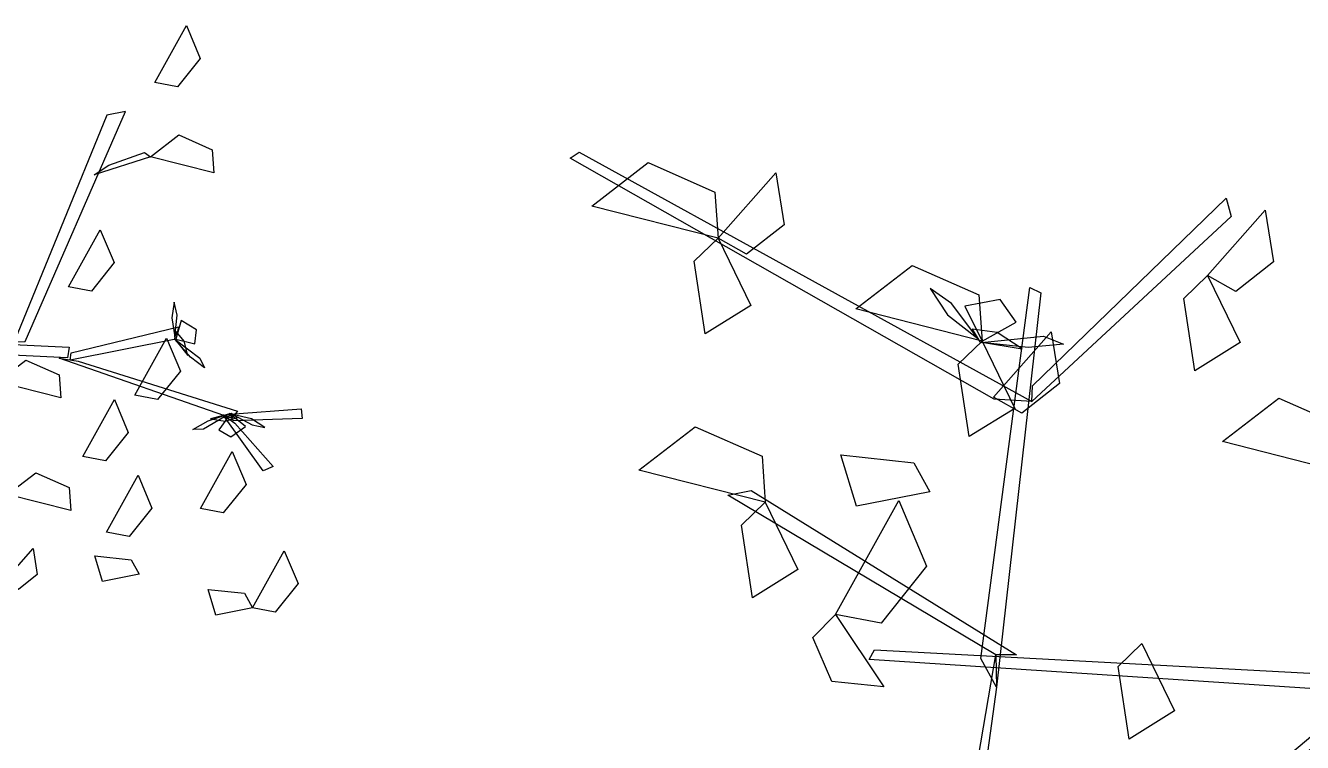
# Model space of a CAD drawing. Extents: x -1763 to 1877, y -723 to 1291.
# Drawn here: x 1068.7 to 1323.2, y 1076.9 to 1219.7 of the extents above; entities that cross this region are included whole.
import ezdxf

# ---------------------------------------------------------------- set-up
doc = ezdxf.new("R2010")
doc.units = 0
doc.header["$MEASUREMENT"] = 0
doc.layers.get('0').update_dxf_attribs({"linetype": 'CONTINUOUS'})
doc.layers.add('LSTREEDC', color=3, linetype='CONTINUOUS')

# ---------------------------------------------------------------- blocks, each defined once
blk = doc.blocks.new('A3E24G')
at = {"color": 34, "linetype": 'Continuous'}
for points in [[(-0.51942, 0.34005, 0.69144), (-0.69538, 0.44, 0.76143), (-0.69159, 0.44257, 0.76373), (-0.50374, 0.339, 0.69152)], [(-0.50342, 0.34556, 0.69756), (-0.42299, 0.42344, 0.80271), (-0.42101, 0.41577, 0.79667), (-0.50374, 0.339, 0.69152)], [(-0.52494, 0.23245, 0.58638), (-0.50454, 0.38638, 0.73382), (-0.49992, 0.38415, 0.73382), (-0.51836, 0.22054, 0.57852)], [(-0.5186, 0.23402, 0.56608), (-0.62987, 0.30019, 0.64873), (-0.62019, 0.30207, 0.64726), (-0.51007, 0.23392, 0.56347)], [(-0.36937, 0.21872, 0.51025), (-0.57131, 0.23201, 0.58024), (-0.56901, 0.23598, 0.58254), (-0.35481, 0.2246, 0.51033)], [(-0.51836, 0.22054, 0.57852), (-0.53514, 0.09897, 0.67606), (-0.5413, 0.10095, 0.66952), (-0.5186, 0.23402, 0.56608)], [(-0.35481, 0.2246, 0.51033), (-0.44626, 0.14277, 0.60787), (-0.44968, 0.14826, 0.60133), (-0.34626, 0.23504, 0.49789)], [(0.33336, 0.01931, 0.789), (0.41656, 0.21025, 0.89635), (0.40109, 0.20715, 0.88557), (0.32429, 0.01903, 0.78312)], [(0.40268, 0.16581, 0.87839), (0.43236, 0.17613, 0.91571), (0.43744, 0.17277, 0.91963), (0.39066, 0.15769, 0.86137)], [(0.37165, 0.01007, 0.81127), (0.46071, 0.03169, 0.94008), (0.45833, 0.0213, 0.93097), (0.37059, 0.004, 0.80637)], [(0.2533, 0.02035, 0.73803), (0.36977, 0.01485, 0.81106), (0.3684, 0.00583, 0.80763), (0.25419, 0.0114, 0.73607)], [(0.37722, 0.00319, 0.81253), (0.50959, -0.03826, 0.88557), (0.50457, -0.04422, 0.88066), (0.3616, 0.00563, 0.80322)], [(0.50369, -0.04087, 0.88016), (0.56244, -0.03639, 0.97637), (0.5632, -0.04446, 0.97193), (0.5061, -0.04634, 0.88016)], [(0.50744, -0.04822, 0.87923), (0.53917, -0.08423, 0.86901), (0.53084, -0.08791, 0.86264), (0.49738, -0.04125, 0.8794)]]:
    blk.add_3dface(points, dxfattribs=at)
at = {"color": 72, "linetype": 'Continuous'}
for points in [[(-0.63392, 0.40681, 0.71245), (-0.6864, 0.42016, 0.70539), (-0.66297, 0.43818, 0.70233), (-0.63527, 0.42598, 0.70739)], [(-0.63392, 0.40681, 0.67745), (-0.61002, 0.43389, 0.66011), (-0.60656, 0.4124, 0.66135), (-0.62221, 0.40013, 0.6719)], [(-0.43075, 0.39138, 0.64245), (-0.40686, 0.41846, 0.62511), (-0.40339, 0.39697, 0.62635), (-0.41904, 0.3847, 0.6369)], [(-0.63392, 0.40681, 0.64245), (-0.62034, 0.37892, 0.63531), (-0.63927, 0.3672, 0.6607), (-0.64385, 0.3973, 0.65679)], [(-0.52436, 0.36412, 0.67745), (-0.57684, 0.37746, 0.67039), (-0.55341, 0.39549, 0.66733), (-0.52571, 0.38329, 0.67239)], [(-0.43075, 0.39138, 0.67745), (-0.41717, 0.36349, 0.67031), (-0.4361, 0.35177, 0.6957), (-0.44068, 0.38187, 0.69179)], [(-0.51964, 0.34091, 0.75834), (-0.49575, 0.36799, 0.741), (-0.49229, 0.3465, 0.74224), (-0.50793, 0.33423, 0.75279)], [(-0.52436, 0.36412, 0.67745), (-0.51078, 0.33623, 0.67031), (-0.52971, 0.32451, 0.6957), (-0.53429, 0.3546, 0.69179)], [(-0.37211, 0.30908, 0.71245), (-0.4246, 0.32242, 0.70539), (-0.40117, 0.34045, 0.70233), (-0.37346, 0.32825, 0.70739)], [(-0.61437, 0.29725, 0.67745), (-0.66686, 0.31059, 0.67039), (-0.64343, 0.32862, 0.66733), (-0.61572, 0.31642, 0.67239)], [(-0.54611, 0.30164, 0.59345), (-0.57654, 0.29565, 0.58631), (-0.58302, 0.31695, 0.6117), (-0.55276, 0.31367, 0.60779)], [(-0.61437, 0.29725, 0.67745), (-0.6008, 0.26936, 0.67031), (-0.61973, 0.25764, 0.6957), (-0.6243, 0.28774, 0.69179)], [(-0.5852, 0.25071, 0.59345), (-0.55887, 0.29803, 0.58639), (-0.54744, 0.27077, 0.58333), (-0.56632, 0.24711, 0.58839)], [(0.44092, 0.23428, 0.84269), (0.46725, 0.2816, 0.83563), (0.47868, 0.25434, 0.83257), (0.4598, 0.23068, 0.83763)], [(-0.5852, 0.25071, 0.59345), (-0.56514, 0.22069, 0.57611), (-0.58679, 0.22284, 0.57735), (-0.59465, 0.2411, 0.5879)], [(-0.45801, 0.23861, 0.71245), (-0.44443, 0.21072, 0.70531), (-0.46336, 0.199, 0.7307), (-0.46794, 0.2291, 0.72679)], [(0.48993, 0.15943, 0.92669), (0.43744, 0.17277, 0.91963), (0.46087, 0.19079, 0.91657), (0.48858, 0.1786, 0.92163)], [(0.36941, 0.06488, 0.86582), (0.39574, 0.1122, 0.85876), (0.40717, 0.08494, 0.8557), (0.38829, 0.06128, 0.86076)], [(0.42444, -0.02513, 0.86582), (0.45078, 0.02219, 0.85876), (0.4622, -0.00507, 0.8557), (0.44332, -0.02873, 0.86076)], [(0.3629, -0.02732, 0.80345), (0.31041, -0.01397, 0.79639), (0.33384, 0.00405, 0.79333), (0.36155, -0.00814, 0.79839)], [(0.38124, -0.07605, 0.86582), (0.40757, -0.02873, 0.85876), (0.419, -0.05599, 0.8557), (0.40012, -0.07965, 0.86076)], [(0.47896, -0.11926, 0.86582), (0.5053, -0.07194, 0.85876), (0.51672, -0.0992, 0.8557), (0.49784, -0.12286, 0.86076)], [(0.37113, -0.12093, 0.78245), (0.31864, -0.10759, 0.77539), (0.34207, -0.08956, 0.77233), (0.36977, -0.10176, 0.77739)], [(0.40078, -0.13881, 0.86582), (0.42712, -0.09149, 0.85876), (0.43854, -0.11875, 0.8557), (0.41966, -0.14241, 0.86076)], [(0.31609, -0.17957, 0.80345), (0.33998, -0.15249, 0.78611), (0.34344, -0.17398, 0.78735), (0.3278, -0.18625, 0.7979)], [(0.42804, -0.17378, 0.83082), (0.39761, -0.17977, 0.82369), (0.39113, -0.15847, 0.84907), (0.42139, -0.16175, 0.84516)], [(0.52217, -0.20156, 0.86582), (0.5485, -0.15424, 0.85876), (0.55993, -0.1815, 0.8557), (0.54105, -0.20516, 0.86076)], [(0.52217, -0.20156, 0.86582), (0.49173, -0.20755, 0.85869), (0.48525, -0.18625, 0.88407), (0.51552, -0.18952, 0.88016)]]:
    blk.add_3dface(points, dxfattribs=at)
at = {"color": 210, "linetype": 'Continuous'}
for points in [[(-0.52612, 0.36514, 0.67657), (-0.53712, 0.37968, 0.67305), (-0.54591, 0.386, 0.68495), (-0.53875, 0.37508, 0.69127)], [(-0.52436, 0.36412, 0.67745), (-0.51021, 0.37197, 0.663), (-0.51689, 0.38136, 0.65511), (-0.5315, 0.37863, 0.66398)], [(-0.52535, 0.36389, 0.67851), (-0.50776, 0.3609, 0.69582), (-0.51811, 0.36765, 0.71229), (-0.5285, 0.36911, 0.70046)], [(-0.52458, 0.36355, 0.67853), (-0.49888, 0.36611, 0.67037), (-0.49063, 0.36285, 0.68405), (-0.50521, 0.36152, 0.68818)], [(0.45772, 0.02324, 0.9301), (0.45942, 0.0414, 0.92657), (0.45719, 0.052, 0.93848), (0.45511, 0.0391, 0.94479)], [(0.45833, 0.0213, 0.93097), (0.47408, 0.01755, 0.91652), (0.47547, 0.02898, 0.90864), (0.46286, 0.03683, 0.91751)], [(0.45745, 0.0218, 0.93204), (0.46841, 0.00773, 0.94935), (0.46533, 0.01968, 0.96581), (0.45865, 0.02778, 0.95399)], [(0.45779, 0.02103, 0.93205), (0.47848, 0.00558, 0.9239), (0.48237, -0.00239, 0.93757), (0.47071, 0.00646, 0.9417)], [(0.50365, -0.04026, 0.88124), (0.48133, -0.05325, 0.87309), (0.47247, -0.05371, 0.88676), (0.48518, -0.04645, 0.89089)], [(0.50449, -0.04025, 0.88122), (0.48725, -0.04483, 0.89854), (0.49946, -0.04667, 0.915), (0.50953, -0.0437, 0.90318)], [(0.50369, -0.04087, 0.88016), (0.49407, -0.05389, 0.86571), (0.50404, -0.05965, 0.85783), (0.51621, -0.05111, 0.8667)], [(0.50571, -0.04106, 0.87928), (0.52176, -0.04974, 0.87576), (0.53238, -0.05184, 0.88767), (0.52133, -0.04487, 0.89398)]]:
    blk.add_3dface(points, dxfattribs=at)

msp = doc.modelspace()

# ---------------------------------------------------------------- block references
at = {"layer": 'LSTREEDC'}
for p, xscale, yscale, zscale in [((988.64, 1152.08), 240, 240, 240), ((1511.02, 982.04), 480, 480, 720)]:
    msp.add_blockref('A3E24G', p, dxfattribs=dict(at, xscale=xscale, yscale=yscale, zscale=zscale))

doc.saveas('drawing.dxf')
